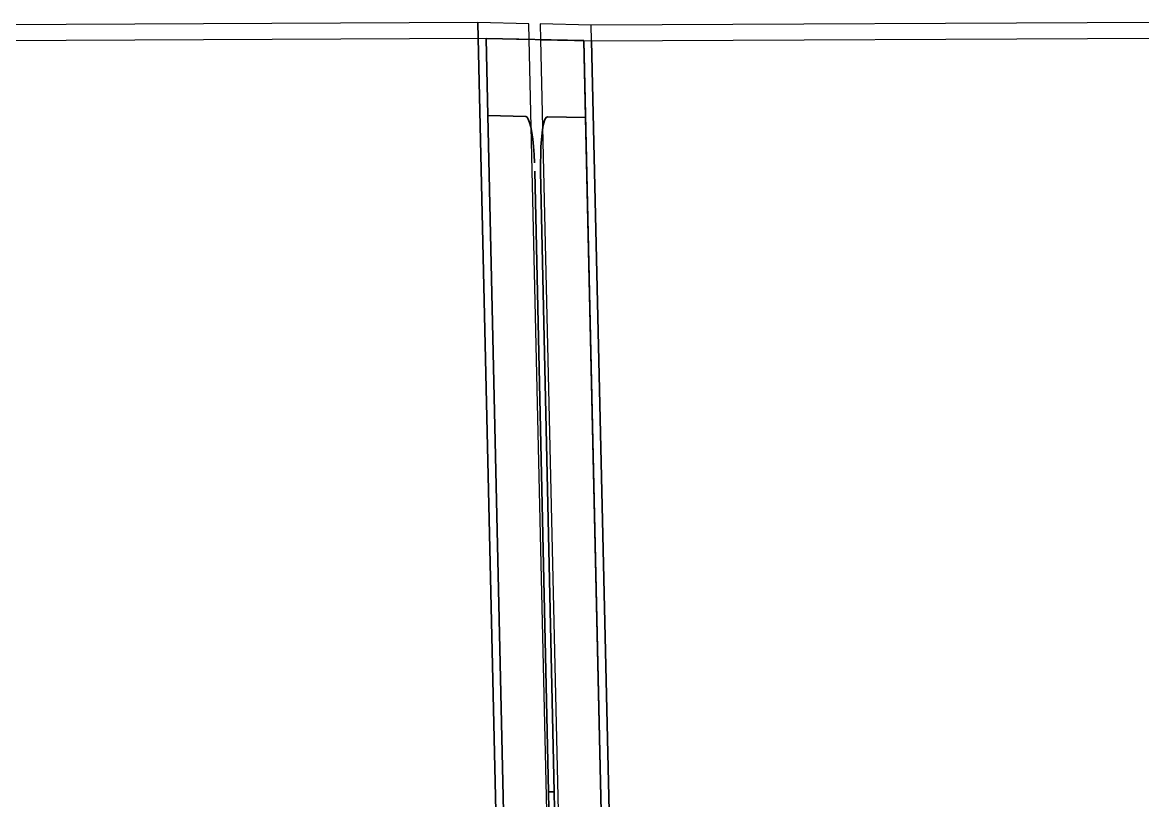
# Model space of a CAD drawing. Header units: metres. Extents: x -1147.3 to -1090.7, y 3.4 to 26.8.
# Drawn here: x -1141.393 to -1139.416, y 24.454 to 25.827 of the extents above; entities that cross this region are included whole.
import ezdxf

# ---------------------------------------------------------------- set-up
doc = ezdxf.new("R2010")
doc.units = ezdxf.units.M
doc.layers.add('A-GENM', color=7, linetype='Continuous', lineweight=35)

# ---------------------------------------------------------------- blocks, each defined once
blk = doc.blocks.new('SCR_B_08_NE_3 - SCR_B_08_NE_3-5606375-DRG-2873023 - SECTION 2')
at = {"layer": 'A-GENM', "color": 7, "lineweight": 25, "true_color": 0xefefef}
for p, q in [((-1140.3891, 25.8226), (-1140.4791, 25.8246)), ((-1140.4791, 25.8246), (-1140.4785, 25.7968)), ((-1139.3887, 25.8273), (-1140.3891, 25.8226)), ((-1140.3885, 25.7948), (-1140.3891, 25.8226)), ((-1140.4785, 25.7968), (-1140.3885, 25.7948)), ((-1140.3885, 25.7948), (-1139.388, 25.7996))]:
    blk.add_line(p, q, dxfattribs=at)
at = {"layer": 'A-GENM', "color": 254, "lineweight": 25, "true_color": 0xd4d4d4}
for p, q in [((-1140.4785, 25.7968), (-1140.4227, 23.3407)), ((-1140.3885, 25.7948), (-1140.3327, 23.3426)), ((-1140.3327, 23.3426), (-1140.3885, 25.7948))]:
    blk.add_line(p, q, dxfattribs=at)
blk = doc.blocks.new('SCR_B_08_NE_4 - SCR_B_08_NE_4-5607213-DRG-2873023 - SECTION 2')
at = {"layer": 'A-GENM', "color": 7, "lineweight": 25, "true_color": 0xefefef}
for p, q in [((-1140.5892, 25.827), (-1141.5897, 25.8222)), ((-1140.4992, 25.825), (-1140.5892, 25.827)), ((-1140.5892, 25.827), (-1140.5886, 25.7992)), ((-1140.5886, 25.7992), (-1140.5892, 25.827)), ((-1140.4986, 25.7973), (-1140.4992, 25.825)), ((-1141.5891, 25.7945), (-1140.5886, 25.7992)), ((-1140.5886, 25.7992), (-1140.4986, 25.7973))]:
    blk.add_line(p, q, dxfattribs=at)
at = {"layer": 'A-GENM', "color": 254, "lineweight": 25, "true_color": 0xd4d4d4}
for p, q in [((-1140.5886, 25.7992), (-1140.5327, 23.3384)), ((-1140.5327, 23.3384), (-1140.5886, 25.7992)), ((-1140.4427, 23.3403), (-1140.4986, 25.7973))]:
    blk.add_line(p, q, dxfattribs=at)
blk = doc.blocks.new('T2DPAA-T2D-C3S-DU-M3D-100304_rvt-1-DRG-2873023 - SECTION 2')
at = {"layer": 'A-GENM', "color": 254, "lineweight": 25, "true_color": 0xd4d4d4}
for name in ['SCR_B_08_NE_4 - SCR_B_08_NE_4-5607213-DRG-2873023 - SECTION 2', 'SCR_B_08_NE_3 - SCR_B_08_NE_3-5606375-DRG-2873023 - SECTION 2']:
    blk.add_blockref(name, (0, 0), dxfattribs=at)
blk = doc.blocks.new('BR08_GEN_POST_0 - 360UB_BASE-V6-DRG-2873023 - SECTION 2')
at = {"layer": 'A-GENM'}
for p, q in [((-1140.4025, 25.7951), (-1140.5746, 25.7989)), ((-1140.5746, 25.7989), (-1140.5717, 25.663)), ((-1140.3995, 25.6592), (-1140.4025, 25.7951)), ((-1140.4025, 25.7951), (-1140.3478, 23.3903)), ((-1140.5717, 25.663), (-1140.5046, 25.6615)), ((-1140.5199, 23.3865), (-1140.5717, 25.663)), ((-1140.4666, 25.6607), (-1140.3995, 25.6592)), ((-1140.3995, 25.6592), (-1140.3479, 23.3903)), ((-1140.4885, 25.5647), (-1140.4885, 25.5641)), ((-1140.4885, 25.5641), (-1140.4646, 24.4694)), ((-1140.4546, 24.4689), (-1140.4785, 25.5639)), ((-1140.4646, 24.4694), (-1140.4546, 24.4689)), ((-1140.4404, 23.3883), (-1140.4646, 24.4694)), ((-1140.4546, 24.4689), (-1140.4304, 23.3885))]:
    blk.add_line(p, q, dxfattribs=at)
at = {"layer": 'A-GENM', "flags": 128}
for points in [[(-1140.5046, 25.6615), (-1140.5024, 25.6603), (-1140.5002, 25.6567), (-1140.498, 25.6508), (-1140.496, 25.6428), (-1140.4941, 25.6329), (-1140.4924, 25.6212), (-1140.491, 25.6082), (-1140.4898, 25.5941), (-1140.489, 25.5793)], [(-1140.4785, 25.5639), (-1140.4786, 25.5791), (-1140.4784, 25.5939), (-1140.4779, 25.6079), (-1140.477, 25.6209), (-1140.4759, 25.6325), (-1140.4744, 25.6423), (-1140.4727, 25.6502), (-1140.4708, 25.656), (-1140.4687, 25.6595), (-1140.4666, 25.6607)]]:
    blk.add_lwpolyline(points, dxfattribs=at)

msp = doc.modelspace()

# ---------------------------------------------------------------- block references
at = {"lineweight": 5}
msp.add_blockref('T2DPAA-T2D-C3S-DU-M3D-100304_rvt-1-DRG-2873023 - SECTION 2', (0, 0), dxfattribs=at)
at = {"layer": 'A-GENM'}
msp.add_blockref('BR08_GEN_POST_0 - 360UB_BASE-V6-DRG-2873023 - SECTION 2', (0, 0), dxfattribs=at)

doc.saveas('drawing.dxf')
